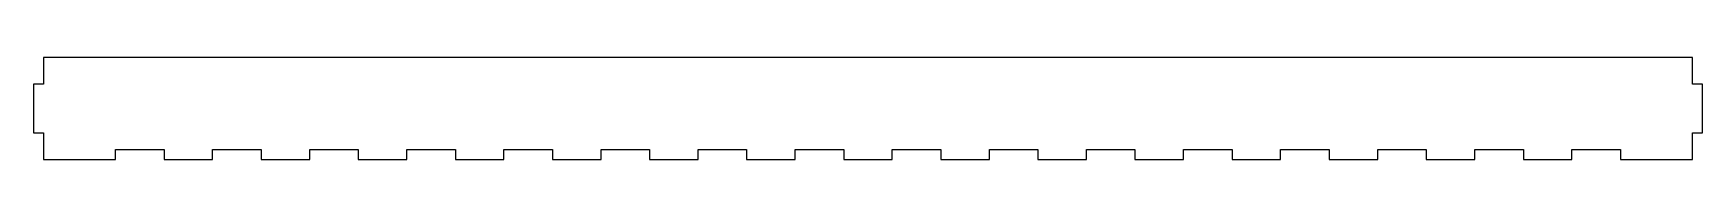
# Model space of a CAD drawing. Header units: millimetres. Extents: x 0 to 490, y 0 to 30.
import ezdxf

# ---------------------------------------------------------------- set-up
doc = ezdxf.new("R2010")
doc.units = ezdxf.units.MM

msp = doc.modelspace()

# ---------------------------------------------------------------- linework, layer by layer
at = {"layer": 'right_outsideCutPath'}
for p, q in [((3, 30), (3, 22.125)), ((487, 30), (3, 30)), ((487, 22.125), (487, 30)), ((3, 22.125), (0, 22.125)), ((0, 22.125), (0, 7.875)), ((490, 22.125), (487, 22.125)), ((490, 7.875), (490, 22.125)), ((0, 7.875), (3, 7.875)), ((3, 7.875), (3, 0)), ((487, 0), (487, 7.875)), ((487, 7.875), (490, 7.875)), ((3, 0), (24.125, 0)), ((24.125, 0), (24.125, 3)), ((24.125, 3), (38.375, 3)), ((38.375, 3), (38.375, 0)), ((38.375, 0), (52.625, 0)), ((52.625, 0), (52.625, 3)), ((52.625, 3), (66.875, 3)), ((66.875, 3), (66.875, 0)), ((66.875, 0), (81.125, 0)), ((81.125, 0), (81.125, 3)), ((81.125, 3), (95.375, 3)), ((95.375, 3), (95.375, 0)), ((95.375, 0), (109.625, 0)), ((109.625, 0), (109.625, 3)), ((109.625, 3), (123.875, 3)), ((123.875, 3), (123.875, 0)), ((123.875, 0), (138.125, 0)), ((138.125, 0), (138.125, 3)), ((138.125, 3), (152.375, 3)), ((152.375, 3), (152.375, 0)), ((152.375, 0), (166.625, 0)), ((166.625, 0), (166.625, 3)), ((166.625, 3), (180.875, 3)), ((180.875, 3), (180.875, 0)), ((180.875, 0), (195.125, 0)), ((195.125, 0), (195.125, 3)), ((195.125, 3), (209.375, 3)), ((209.375, 3), (209.375, 0)), ((209.375, 0), (223.625, 0)), ((223.625, 0), (223.625, 3)), ((223.625, 3), (237.875, 3)), ((237.875, 3), (237.875, 0)), ((237.875, 0), (252.125, 0)), ((252.125, 0), (252.125, 3)), ((252.125, 3), (266.375, 3)), ((266.375, 3), (266.375, 0)), ((266.375, 0), (280.625, 0)), ((280.625, 0), (280.625, 3)), ((280.625, 3), (294.875, 3)), ((294.875, 3), (294.875, 0)), ((294.875, 0), (309.125, 0)), ((309.125, 0), (309.125, 3)), ((309.125, 3), (323.375, 3)), ((323.375, 3), (323.375, 0)), ((323.375, 0), (337.625, 0)), ((337.625, 0), (337.625, 3)), ((337.625, 3), (351.875, 3)), ((351.875, 3), (351.875, 0)), ((351.875, 0), (366.125, 0)), ((366.125, 0), (366.125, 3)), ((366.125, 3), (380.375, 3)), ((380.375, 3), (380.375, 0)), ((380.375, 0), (394.625, 0)), ((394.625, 0), (394.625, 3)), ((394.625, 3), (408.875, 3)), ((408.875, 3), (408.875, 0)), ((408.875, 0), (423.125, 0)), ((423.125, 0), (423.125, 3)), ((423.125, 3), (437.375, 3)), ((437.375, 3), (437.375, 0)), ((437.375, 0), (451.625, 0)), ((451.625, 0), (451.625, 3)), ((451.625, 3), (465.875, 3)), ((465.875, 3), (465.875, 0)), ((465.875, 0), (487, 0))]:
    msp.add_line(p, q, dxfattribs=at)

doc.saveas('drawing.dxf')
